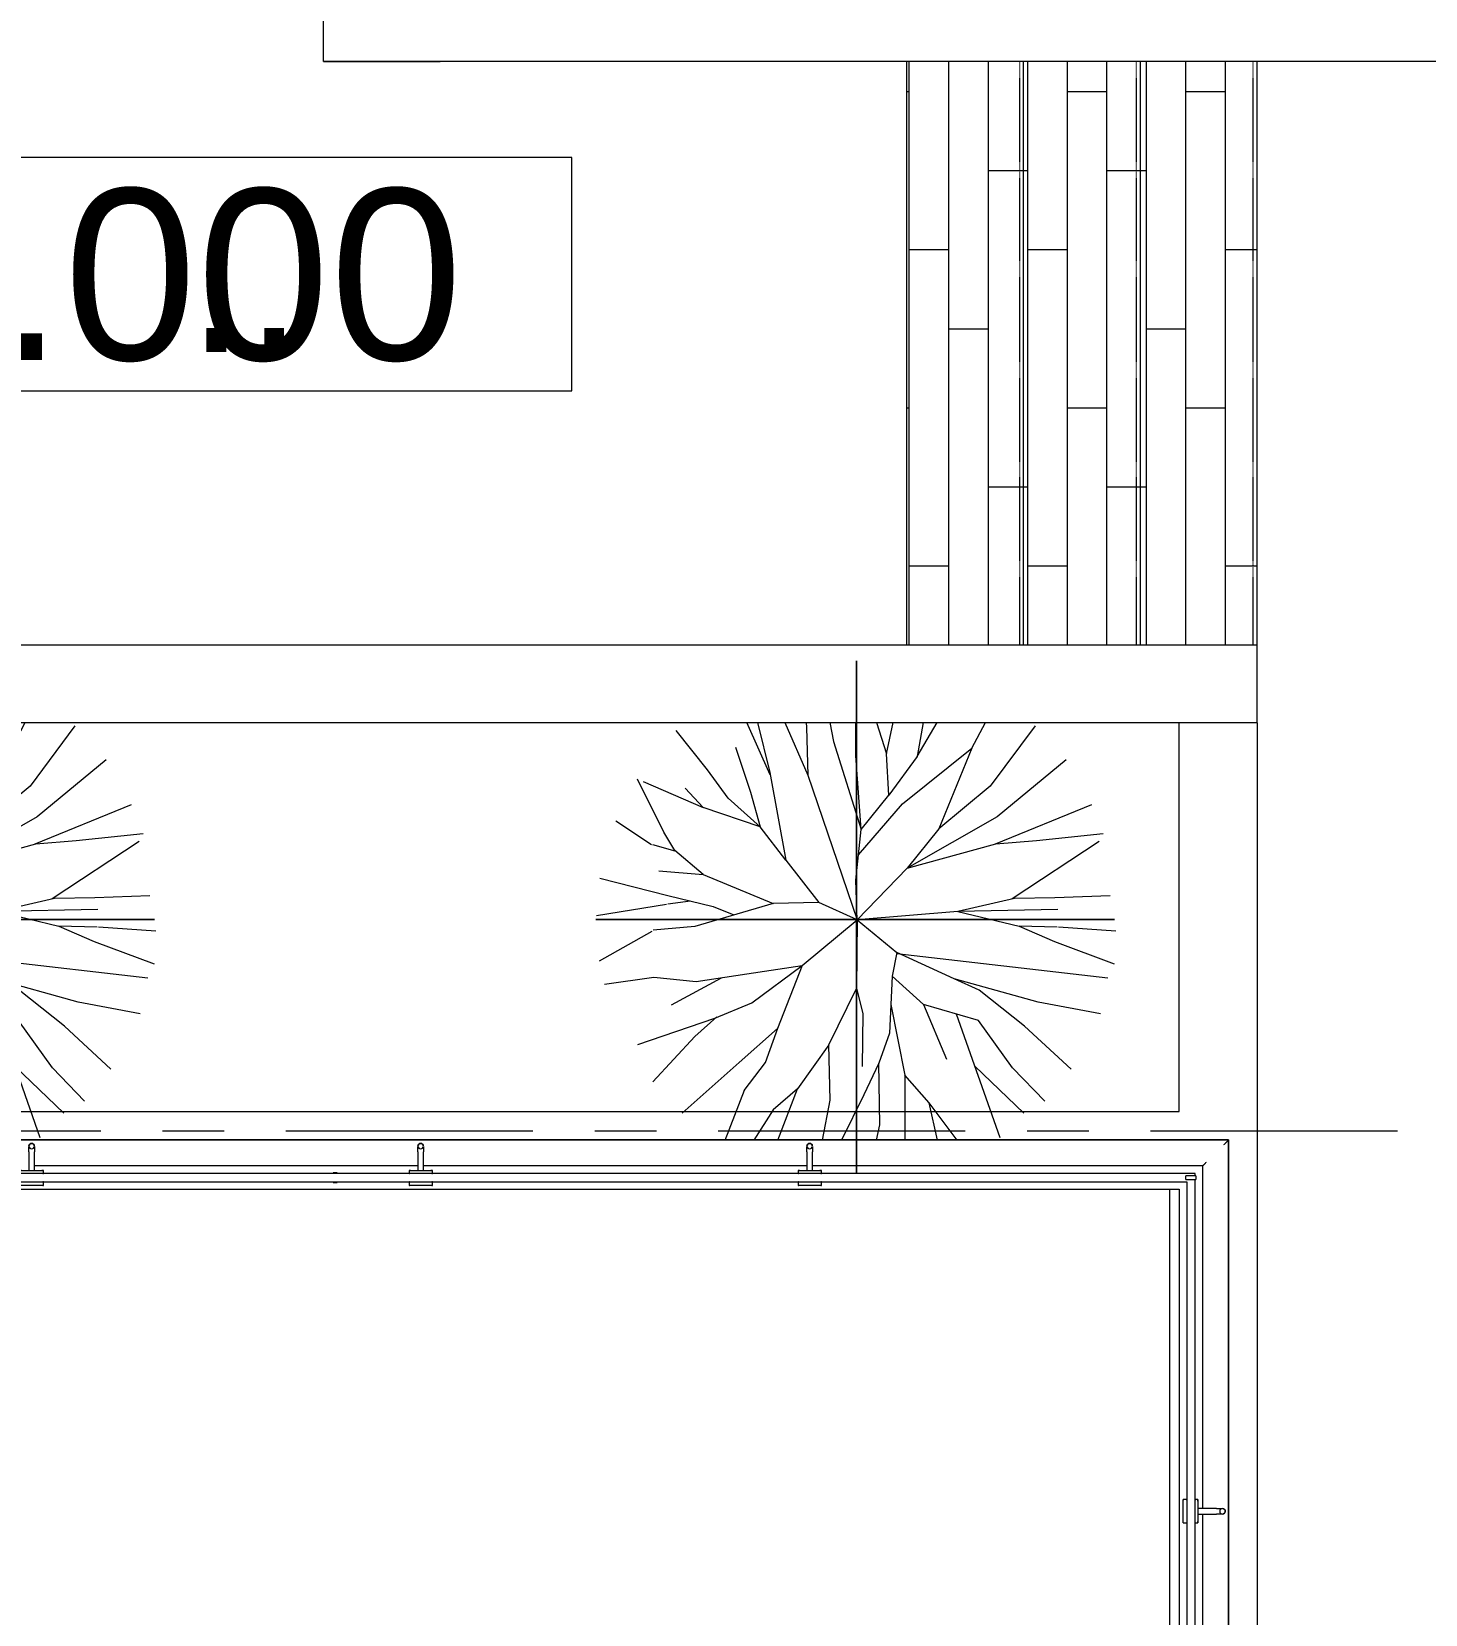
# Model space of a CAD drawing. Header units: millimetres. Extents: x -20144 to 117583, y -11426 to 48263.
# Drawn here: x -4849 to -1267, y 31707 to 35777 of the extents above; entities that cross this region are included whole.
import ezdxf
from ezdxf.enums import TextEntityAlignment as Align

# ---------------------------------------------------------------- set-up
doc = ezdxf.new("R2010")
doc.units = ezdxf.units.MM
doc.linetypes.add('Grid Line', pattern=[22.225, 12.7, -3.175, 3.175, -3.175])
doc.linetypes.add('Overhead 1_16_', pattern=[2.579687, 1.5875, -0.992188])
for name, color, linetype, lineweight in [('KI-HIEU-1', 151, 'Continuous', 9), ('L-SITE', 91, 'Continuous', 5), ('NET THAY 1', 41, 'Continuous', 5), ('NET THAY 2', 55, 'Continuous', 5), ('NET-THAY', 2, 'Continuous', 15), ('S-STRS', 31, 'Continuous', 5), ('TRUC', 225, 'Continuous', 5)]:
    doc.layers.add(name, color=color, linetype=linetype, lineweight=lineweight)
doc.styles.add('Arial', font='arial.ttf', dxfattribs={"height": 360})
pattern_1 = [(270, (-1679.16, 34199.94), (101.6, 6e-15), []), (0, (-1679.16, 34199.94), (203.2, 203.2), [101.6, -711.2]), (0, (-1577.56, 33793.54), (203.2, 203.2), [101.6, -711.2])]

# ---------------------------------------------------------------- blocks, each defined once
blk = doc.blocks.new('*U249')
at = {"color": 7, "ltscale": 30, "true_color": 0xffffff, "insert": (520, 350), "char_height": 200, "attachment_point": 5, "bg_fill": 3, "box_fill_scale": 1.25, "bg_fill_color": 256, "bg_fill_true_color": 13158600, "bg_fill_transparency": 0}
blk.add_mtext('\\A1;.      ..', dxfattribs=at)
blk.add_lwpolyline([(-200, 200), (1200, 200), (1200, 500), (-200, 500)], close=True)
at = {"color": 7, "style": 'Arial'}
blk.add_attdef('±0.000', text='', height=220, dxfattribs=at).set_placement((500, 350), align=Align.MIDDLE)
blk = doc.blocks.new('Railing - NBS_RailInfillPnl_Post-720245-MẶT BẰNG TẦNG 24')
at = {"layer": 'NET THAY 2'}
for p, q in [((-13, -5), (-13, 5)), ((13, 5), (-13, 5)), ((13, 5), (13, -5)), ((-13, -5), (13, -5))]:
    blk.add_line(p, q, dxfattribs=at)
blk = doc.blocks.new('Railing - NBS_RailInfillPnl_Post-721024-MẶT BẰNG TẦNG 24')
at = {"layer": 'NET THAY 2'}
for p, q in [((-13, -5), (-13, 5)), ((13, 5), (13, -5))]:
    blk.add_line(p, q, dxfattribs=at)
blk = doc.blocks.new('Railing - Railing-542844-MẶT BẰNG TẦNG 24')
at = {"layer": 'NET THAY 1'}
for p, q in [((-1772.5, 32927.1), (-6149.5, 32927.1)), ((-6149.5, 32927.1), (-1772.5, 32927.1)), ((-1772.5, 31126.9), (-1772.5, 32927.1)), ((-1772.5, 32927.1), (-1772.5, 31126.9)), ((-3856.1, 32860.1), (-4842.8, 32860.1)), ((-2856.1, 32860.1), (-3842.8, 32860.1)), ((-1839.5, 32860.1), (-2842.8, 32860.1)), ((-1839.5, 32860.1), (-1839.5, 31979.1)), ((-6149.5, 32800.1), (-1899.5, 32800.1)), ((-1899.5, 32800.1), (-1899.5, 30999.9)), ((-1839.5, 31965.7), (-1839.5, 31059.9))]:
    blk.add_line(p, q, dxfattribs=at)
for points, knots in [([(-1784.5, 32915.1), (-1783.4, 32916.1), (-1781.9, 32917.7), (-1779.9, 32919.7), (-1778.7, 32920.8), (-1777.8, 32921.7), (-1777, 32922.6), (-1776.2, 32923.4), (-1775.4, 32924.1), (-1774.8, 32924.7), (-1774.1, 32925.5), (-1773.4, 32926.2), (-1772.7, 32926.8), (-1772.5, 32927), (-1772.5, 32927.1)], [-1, -1, -1, -1, -0.833333, -0.75, -0.666667, -0.625, -0.583333, -0.5, -0.458333, -0.416667, -0.333333, -0.25, -0.166667, 0, 0, 0, 0]), ([(-1839.5, 32860.1), (-1839.5, 32860.1), (-1839.3, 32860.2), (-1838.7, 32860.8), (-1838.2, 32861.4), (-1837.6, 32862), (-1837, 32862.5), (-1836.4, 32863.1), (-1835.7, 32863.8), (-1835, 32864.5), (-1834.3, 32865.2), (-1833.3, 32866.2), (-1831.7, 32867.9), (-1830.3, 32869.2), (-1829.5, 32870.1)], [-1, -1, -1, -1, -0.833333, -0.75, -0.666667, -0.583333, -0.541667, -0.5, -0.416667, -0.375, -0.333333, -0.25, -0.166667, 0, 0, 0, 0])]:
    blk.add_open_spline(points, degree=3, knots=knots, dxfattribs=at)
for name, p, rotation in [('Railing - NBS_RailInfillPnl_Post-721024-MẶT BẰNG TẦNG 24', (-4069.5, 32830.1), 270), ('Railing - NBS_RailInfillPnl_Post-720245-MẶT BẰNG TẦNG 24', (-1869.5, 32830.1), 180)]:
    blk.add_blockref(name, p, dxfattribs=dict(rotation=rotation))
blk = doc.blocks.new('Top Rail Type - Top Rail_Internal_-542854-MẶT BẰNG TẦNG 24')
at = {"layer": 'NET THAY 1'}
for p, q in [((-3875.3, 32840.8), (-4823.4, 32840.8)), ((-2875.3, 32840.8), (-3823.4, 32840.8)), ((-1858.7, 32840.8), (-2823.4, 32840.8)), ((-1858.7, 32835.1), (-1858.7, 32840.8)), ((-4820.4, 32819.3), (-3878.3, 32819.3)), ((-3820.4, 32819.3), (-2878.3, 32819.3)), ((-2820.4, 32819.3), (-1880.2, 32819.3)), ((-1880.2, 32819.3), (-1880.2, 32001.3)), ((-1858.7, 31998.3), (-1858.7, 32825.1)), ((-1858.7, 31040.7), (-1858.7, 31946.4)), ((-1880.2, 31943.4), (-1880.2, 31019.2))]:
    blk.add_line(p, q, dxfattribs=at)
blk = doc.blocks.new('ALB-RAILING 32 - ALB-BALUSTER-V12-MẶT BẰNG TẦNG 24')
at = {"layer": 'NET THAY 1'}
for p, q in [((-30, 101.1), (-30, 91.9)), ((-30, 101.1), (30, 101.1)), ((-29, 101.1), (-30, 101.1)), ((-30, 91.9), (-29, 91.9)), ((30, 91.9), (-30, 91.9)), ((30, 101.1), (29, 101.1)), ((29, 91.9), (30, 91.9)), ((30, 91.9), (30, 101.1)), ((-30, 70.4), (-30, 63.2)), ((-30, 70.4), (30, 70.4)), ((-29, 70.4), (-30, 70.4)), ((-30, 63.2), (-26, 63.2)), ((30, 63.2), (-30, 63.2)), ((-7, 63.2), (-7, 15)), ((7, 15), (7, 63.2)), ((26, 63.2), (30, 63.2)), ((30, 70.4), (29, 70.4)), ((30, 63.2), (30, 70.4))]:
    blk.add_line(p, q, dxfattribs=at)
at = {"layer": 'NET THAY 1', "flags": 128}
for points in [[(-7, 1.4), (-7, 1.7), (-7, 2), (-7, 2.3), (-7, 2.6), (-7, 3), (-7, 3.3), (-7, 3.7), (-7, 4.1), (-7, 4.5), (-7, 5), (-7, 5.4), (-7, 5.9), (-7, 6.4), (-7, 6.9), (-7, 7.4), (-7, 7.9), (-7, 8.5), (-7, 9), (-7, 9.6), (-7, 10.1), (-7, 10.7), (-7, 11.3), (-7, 11.9), (-7, 12.5), (-7, 13), (-7, 13.6), (-7, 14.2), (-7, 14.8), (-7, 15)], [(7, 15), (7, 14.4), (7, 13.8), (7, 13.2), (7, 12.6), (7, 12), (7, 11.4), (7, 10.9), (7, 10.3), (7, 9.7), (7, 9.2), (7, 8.6), (7, 8.1), (7, 7.5), (7, 7), (7, 6.5), (7, 6), (7, 5.6), (7, 5.1), (7, 4.7), (7, 4.2), (7, 3.8), (7, 3.4), (7, 3.1), (7, 2.7)], [(-3, -6.3), (-3.2, -6.2), (-3.5, -6.1), (-3.7, -5.9), (-4, -5.8), (-4.2, -5.6), (-4.4, -5.4), (-4.6, -5.3), (-4.8, -5.1), (-5, -4.9), (-5.2, -4.7), (-5.4, -4.5), (-5.6, -4.2), (-5.7, -4), (-5.9, -3.8), (-6, -3.5), (-6.2, -3.3), (-6.3, -3), (-6.4, -2.8), (-6.5, -2.5), (-6.6, -2.3), (-6.7, -2), (-6.8, -1.7), (-6.8, -1.5), (-6.9, -1.2)], [(0, -7), (-0.3, -7), (-0.6, -7), (-0.8, -6.9), (-1.1, -6.9), (-1.4, -6.9), (-1.7, -6.8)], [(6.6, -2.5), (6.4, -2.7), (6.3, -3), (6.2, -3.2), (6.1, -3.5), (5.9, -3.7), (5.8, -4), (5.6, -4.2), (5.4, -4.4), (5.3, -4.6), (5.1, -4.8), (4.9, -5), (4.7, -5.2), (4.5, -5.4), (4.2, -5.6), (4, -5.7), (3.8, -5.9), (3.5, -6), (3.3, -6.2), (3, -6.3), (2.8, -6.4), (2.5, -6.5), (2.3, -6.6), (2, -6.7), (1.7, -6.8), (1.5, -6.8), (1.2, -6.9), (0.9, -6.9), (0.6, -7), (0.4, -7), (0.1, -7), (0, -7)], [(7, 0), (7, -0.3), (7, -0.6), (6.9, -0.8), (6.9, -1.1), (6.9, -1.4), (6.8, -1.7)]]:
    blk.add_lwpolyline(points, dxfattribs=at)
at = {"layer": 'NET THAY 1'}
for start, end in [(90, 270), (270, 90)]:
    blk.add_arc((0, 0), 7, start, end, dxfattribs=at)
blk = doc.blocks.new('CAY XANH 1 - new block_dwg_110_植栽_中_高木 - 落葉1_φ4000_H5500-1445069-IDEA-4th Storey - Detail-714095-MẶT BẰNG TẦNG 24')
at = {"layer": 'L-SITE'}
for p, q in [((-667, 1111), (-847, 1512)), ((879, 1317), (625, 696)), ((1796, 880), (1057, 580)), ((-1850, 759), (-1578, 578)), ((-1570, 578), (-1398, 529)), ((1855, 599), (1188, 159)), ((-1453, 121), (-1278, 144)), ((-2000, 33), (-1462, 119)), ((-1975, -315), (-1571, -88)), ((1984, -88), (1545, -58)), ((1923, -449), (303, -262)), ((-1423, -653), (-1041, -445)), ((1097, -1672), (762, -724)), ((1278, -1483), (902, -1122)), ((-1013, -1690), (-864, -1308)), ((766, -1690), (552, -1405))]:
    blk.add_line(p, q, dxfattribs=at)
at = {"layer": 'L-SITE', "flags": 128}
for points in [[(-765, 1512), (-670, 1129), (-546, 458), (-743, 713), (-989, 932), (-1147, 1149), (-1389, 1451)], [(-556, 1512), (-379, 1110), (0, 0), (-295, 133)], [(-392, 1512), (-389, 1474), (-379, 1110)], [(-210, 1512), (-181, 1368), (30, 691), (242, 956)], [(1939, 182), (1516, 167), (1206, 162), (773, 64), (0, 0), (-10, 303), (30, 691), (-10, 1257), (-10, 1512)], [(1364, 1487), (1021, 1024), (625, 696), (384, 396), (0, 0), (305, -251), (268, -432)], [(10, 497), (348, 890), (879, 1317), (983, 1512)], [(149, 1512), (224, 1272), (276, 1512)], [(505, 1512), (459, 1252), (614, 1512)], [(-934, 1324), (-819, 978), (-743, 713), (-1182, 862)], [(459, 1252), (242, 956), (224, 1272)], [(1602, 1227), (1074, 790), (384, 396), (1064, 582), (1374, 607), (1887, 662)], [(-1522, 376), (-1182, 348), (-1399, 530), (-1482, 672), (-1685, 1077)], [(-1640, 1059), (-1182, 862), (-1319, 1008)], [(-546, 458), (-295, 133), (-645, 125)], [(-1974, 319), (-1451, 187), (-1104, 101), (-945, 37)], [(-1182, 348), (-645, 125), (-1245, -52), (-1564, -80)], [(-1683, -957), (-1092, -755), (-807, -637), (-423, -352), (0, 0), (-5, -527)], [(1538, 78), (773, 64), (1241, -50)], [(1534, -57), (1241, -50), (1512, -168), (1971, -338)], [(-1938, -494), (-1560, -440), (-1235, -475), (-846, -416), (-423, -352), (-610, -834), (-905, -1095), (-1342, -1483)], [(1865, -721), (1389, -632), (743, -453), (305, -251)], [(508, -651), (268, -432), (248, -870), (165, -1101)], [(1640, -1145), (1284, -817), (935, -541), (743, -453)], [(-217, -960), (-5, -527), (44, -720), (39, -1126)], [(258, -651), (365, -1191), (365, -1690)], [(1438, -1391), (1191, -1135), (931, -773), (508, -651), (685, -1070)], [(-1567, -1243), (-1244, -895), (-1077, -745)], [(-867, -1310), (-703, -1095), (-608, -832)], [(-266, -1690), (-207, -1385), (-217, -960), (-458, -1297)], [(148, -1690), (175, -1573), (165, -1101), (52, -1342), (-119, -1690)], [(615, -1690), (552, -1405), (365, -1191)], [(-609, -1690), (-458, -1297), (-645, -1459), (-793, -1690)]]:
    blk.add_lwpolyline(points, dxfattribs=at)
blk = doc.blocks.new('CAY XANH 1 - new block_dwg-714094-MẶT BẰNG TẦNG 24')
at = {"xscale": 0.5, "yscale": 0.5, "zscale": 0.5}
blk.add_blockref('CAY XANH 1 - new block_dwg_110_植栽_中_高木 - 落葉1_φ4000_H5500-1445069-IDEA-4th Storey - Detail-714095-MẶT BẰNG TẦNG 24', (-494873.7, 495980.5), dxfattribs=at)
blk = doc.blocks.new('CAY XANH 1 - CAY XANH_dwg-714093-MẶT BẰNG TẦNG 24')
at = {"layer": 'L-SITE'}
for p, q in [((28746.5, 0), (28733, 0)), ((28788.3, 0), (28770.7, 0)), ((28931.4, 0), (28921.9, 0)), ((29155.3, 0), (29164.1, 0))]:
    blk.add_line(p, q, dxfattribs=at)
at = {"layer": 'L-SITE', "flags": 128}
for points in [[(28694.1, 0), (28684.6, 0), (28661.3, 0), (28659.4, 0), (28644, 0), (28634.5, 0), (28611.2, 0), (28603.7, 0), (28594.2, 0), (28603.7, 0), (28609.6, 0), (28592.2, 0), (28570.9, 0), (28578.4, 0), (28603.7, 0), (28662, 0), (28642.6, 0), (28600.1, 0), (28579.1, 0), (28609.9, 0), (28604, 0), (28575.2, 0), (28563.7, 0), (28584.7, 0), (28609.9, 0), (28613.8, 0), (28600.1, 0), (28611.8, 0), (28638.7, 0), (28677.6, 0), (28708.4, 0), (28713.9, 0), (28725.7, 0), (28715.9, 0), (28712.3, 0), (28702.5, 0), (28691, 0), (28706.4, 0), (28731.3, 0), (28735.2, 0), (28750.6, 0), (28756.5, 0), (28781.4, 0), (28806.3, 0), (28821.7, 0), (28833.5, 0), (28837.1, 0), (28862.3, 0), (28883.3, 0), (28898.7, 0), (28916, 0), (28931.4, 0)], [(28647.5, 0), (28660.7, 0), (28678.3, 0), (28673.9, 0), (28669.5, 0), (28647.5, 0)], [(29039.2, 0), (29014.3, 0), (28989.4, 0), (28974, 0), (28975.7, 0), (28958.6, 0), (28943.2, 0), (28925.9, 0), (28918, 0), (28931.4, 0), (28920, 0), (28895.1, 0), (28877.7, 0), (28821.5, 0), (28814, 0), (28794.6, 0), (28769.7, 0), (28707.5, 0), (28715.4, 0), (28722.9, 0), (28717.3, 0), (28707.5, 0), (28702, 0), (28694.1, 0)], [(28752.4, 0), (28737, 0), (28715.7, 0)], [(28715.7, 0), (28725.2, 0), (28721.6, 0), (28735, 0), (28740.6, 0), (28746.5, 0), (28765.8, 0), (28752.4, 0)], [(28733, 0), (28738.9, 0), (28756, 0), (28765.8, 0), (28771.4, 0), (28775.3, 0), (28781.2, 0), (28788.7, 0), (28792.7, 0), (28732.7, 0)], [(28732.7, 0), (28740.3, 0), (28815.9, 0), (28825.4, 0), (28881.6, 0), (28895.1, 0), (28898.7, 0), (28889.2, 0), (28895.1, 0), (28904.6, 0), (28921.9, 0), (28927.8, 0)], [(28763.8, 0), (28748.4, 0), (28746.5, 0)], [(28785.1, 0), (28788.7, 0), (28790.7, 0), (28785.1, 0), (28763.8, 0)], [(28770.7, 0), (28768.5, 0), (28779.5, 0), (28788.3, 0)], [(28817.6, 0), (28796.6, 0), (28785.1, 0)], [(28921.9, 0), (28908.5, 0), (28910.5, 0), (28893.1, 0), (28898.7, 0), (28893.1, 0), (28867.9, 0), (28812, 0)], [(28812, 0), (28823.5, 0), (28817.6, 0)], [(28927.8, 0), (28939.3, 0), (28941.3, 0), (28946.8, 0), (28956.7, 0), (28933.4, 0), (28921.9, 0), (28931.4, 0), (28946.8, 0), (28962.2, 0), (28970.1, 0), (28981.6, 0), (28995, 0)], [(29091.3, 0), (29110.6, 0), (29116.2, 0), (29106.7, 0), (29089.3, 0), (29081.8, 0), (29072, 0), (29058.5, 0), (29037.2, 0), (29033.6, 0), (29018.2, 0), (29008.4, 0), (29002.8, 0), (28997, 0), (28983.5, 0), (28966.2, 0), (28958.6, 0), (28956.7, 0), (28939.3, 0), (28921.9, 0)], [(28921.9, 0), (28931.4, 0), (28933.4, 0), (28943.2, 0), (28956.7, 0), (28954.7, 0), (28958.6, 0), (28975.7, 0), (28981.6, 0), (28987.5, 0), (29004.8, 0), (29037.2, 0), (29047.1, 0), (29053, 0), (29041.2, 0), (29043.1, 0), (29051, 0), (29068.4, 0)], [(28995, 0), (29010.4, 0), (29025.8, 0), (29020.2, 0), (29006.5, 0)], [(29006.5, 0), (29025.8, 0), (29029.7, 0), (29018.2, 0), (29025.8, 0), (29045.1, 0), (29053, 0), (29062.5, 0), (29070, 0), (29083.8, 0), (29108.7, 0), (29114.5, 0)], [(29312.7, 0), (29293.4, 0), (29302.9, 0), (29316.3, 0), (29320.3, 0), (29302.9, 0), (29285.5, 0), (29262.6, 0), (29270.1, 0), (29304.9, 0), (29312.7, 0), (29304.9, 0), (29297.3, 0), (29281.9, 0), (29327.3, 0), (29348.6, 0), (29330.1, 0), (29343.5, 0), (29390.9, 0), (29381.4, 0), (29362, 0), (29366, 0), (29373.5, 0), (29352.5, 0), (29344.7, 0), (29331.2, 0), (29311.9, 0), (29298.5, 0), (29229.9, 0), (29212.5, 0), (29205, 0), (29176.1, 0), (29168.3, 0), (29150.9, 0), (29145.3, 0), (29160.7, 0), (29174.2, 0), (29170.2, 0), (29152.9, 0), (29145.3, 0), (29102.8, 0), (29106.7, 0), (29070, 0), (29043.1, 0), (29037.2, 0)], [(29037.2, 0), (29058.5, 0), (29072, 0), (29087.4, 0), (29099.2, 0), (29089.3, 0), (29075.9, 0), (29068.4, 0), (29104.7, 0), (29116.2, 0)], [(29116.2, 0), (29091.3, 0), (29083.8, 0), (29070, 0), (29049, 0), (29039.2, 0)], [(29068.4, 0), (29056.6, 0), (29060.5, 0), (29112.3, 0), (29147, 0), (29158.4, 0), (29135.5, 0), (29131.6, 0), (29147, 0), (29162.4, 0), (29169.9, 0), (29187.3, 0), (29195.1, 0), (29222, 0), (29233.5, 0), (29256.7, 0), (29210.9, 0), (29220.4, 0), (29208.6, 0), (29224, 0), (29237.7, 0), (29247.2, 0), (29260.6, 0), (29268.5, 0), (29283.9, 0), (29299.3, 0), (29312.7, 0)], [(29114.5, 0), (29100.8, 0), (29091.3, 0)], [(29160.7, 0), (29147, 0), (29133.5, 0), (29139.4, 0), (29162.4, 0), (29170.2, 0), (29154.8, 0)], [(29164.1, 0), (29172.9, 0), (29179.5, 0), (29192.7, 0), (29186.1, 0), (29150.9, 0), (29144.3, 0), (29137.8, 0), (29144.3, 0), (29155.3, 0)], [(29154.8, 0), (29162.4, 0), (29181.7, 0), (29191.5, 0), (29185.6, 0), (29212.5, 0), (29224, 0), (29205, 0), (29199.1, 0), (29177.8, 0), (29179.7, 0)], [(29179.7, 0), (29174.2, 0), (29160.7, 0)], [(29221.3, 0), (29199.3, 0), (29186.1, 0), (29199.3, 0)], [(29199.3, 0), (29210.3, 0), (29230.1, 0), (29241.1, 0), (29283.4, 0), (29301, 0), (29296.6, 0), (29238.9, 0), (29241.1, 0), (29225.7, 0), (29221.3, 0)]]:
    blk.add_lwpolyline(points, dxfattribs=at)
for points in [[(28645.7, 0), (28641.3, 0), (28706.9, 0), (28676.5, 0), (28672.1, 0), (28685.3, 0), (28676.5, 0)], [(28690.8, 0), (28669.5, 0), (28662, 0), (28675.4, 0), (28681, 0), (28698.3, 0), (28700.3, 0)], [(28737.7, 0), (28750.9, 0), (28759.7, 0), (28755.3, 0), (28737.7, 0), (28711.3, 0), (28700.3, 0), (28698.1, 0), (28715.7, 0), (28717.9, 0), (28722.3, 0), (28739.9, 0)], [(28785.9, 0), (28783.7, 0), (28768.3, 0), (28757.3, 0), (28752.9, 0), (28748.5, 0), (28768.3, 0), (28777.1, 0)], [(28904.6, 0), (28915.6, 0), (28871.6, 0), (28805.9, 0), (28810.3, 0), (28803.7, 0), (28873.8, 0), (28882.6, 0)], [(28871.6, 0), (28858.4, 0), (28851.8, 0), (28862.8, 0)], [(28898, 0), (28909, 0), (28928.8, 0), (28931, 0), (28935.4, 0), (28942, 0), (28931, 0), (28909, 0), (28880.4, 0)], [(28926.6, 0), (28942, 0), (28957.4, 0), (28950.8, 0), (28975, 0), (28957.4, 0), (28948.6, 0), (28915.6, 0)], [(28970.6, 0), (28975, 0), (28957.4, 0), (28942, 0), (28955.2, 0), (28950.8, 0)], [(29036.6, 0), (29043.2, 0), (29045.4, 0), (29025.6, 0), (29023.4, 0)], [(29118, 0), (29115.8, 0), (29135.6, 0), (29140, 0), (29129, 0)], [(29157.5, 0), (29161.9, 0), (29190.5, 0), (29194.9, 0), (29192.7, 0), (29205.9, 0), (29225.7, 0), (29219.1, 0), (29205.9, 0), (29203.7, 0), (29192.7, 0), (29164.1, 0)], [(29287, 0), (29239.4, 0), (29231.8, 0), (29294.6, 0), (29300.5, 0), (29319.8, 0), (29304.4, 0)]]:
    blk.add_lwpolyline(points, close=True, dxfattribs=at)
blk = doc.blocks.new('CAY XANH 1 - CAY XANH_dwg-714092-MẶT BẰNG TẦNG 24')
at = {"layer": 'L-SITE'}
for p, q in [((0, -28746.5), (0, -28733)), ((0, -28788.3), (0, -28770.7)), ((0, -28931.4), (0, -28921.9)), ((0, -29155.3), (0, -29164.1))]:
    blk.add_line(p, q, dxfattribs=at)
at = {"layer": 'L-SITE', "flags": 128}
for points in [[(0, -28609.6), (0, -28592.2), (0, -28570.9), (0, -28578.4), (0, -28603.7), (0, -28662), (0, -28642.6), (0, -28600.1), (0, -28579.1), (0, -28609.9), (0, -28604), (0, -28575.2), (0, -28563.7), (0, -28584.7), (0, -28609.9), (0, -28613.8), (0, -28600.1), (0, -28611.8), (0, -28638.7), (0, -28677.6), (0, -28708.4), (0, -28713.9), (0, -28725.7), (0, -28715.9), (0, -28712.3), (0, -28702.5), (0, -28691), (0, -28706.4), (0, -28731.3), (0, -28735.2), (0, -28750.6), (0, -28756.5), (0, -28781.4), (0, -28806.3), (0, -28821.7), (0, -28833.5), (0, -28837.1), (0, -28862.3), (0, -28883.3), (0, -28898.7), (0, -28916), (0, -28931.4)], [(0, -28647.5), (0, -28660.7), (0, -28678.3), (0, -28673.9), (0, -28669.5), (0, -28647.5)], [(0, -28694.1), (0, -28684.6), (0, -28662.5)], [(0, -28690.8), (0, -28669.5), (0, -28662.5)], [(0, -28662.5), (0, -28675.4), (0, -28681), (0, -28698.3), (0, -28700.3), (0, -28690.8)], [(0, -29039.2), (0, -29014.3), (0, -28989.4), (0, -28974), (0, -28975.7), (0, -28958.6), (0, -28943.2), (0, -28925.9), (0, -28918), (0, -28931.4), (0, -28920), (0, -28895.1), (0, -28877.7), (0, -28821.5), (0, -28814), (0, -28794.6), (0, -28769.7), (0, -28707.5), (0, -28715.4), (0, -28722.9), (0, -28717.3), (0, -28707.5), (0, -28702), (0, -28694.1)], [(0, -28752.4), (0, -28737), (0, -28715.7)], [(0, -28715.7), (0, -28725.2), (0, -28721.6), (0, -28735), (0, -28740.6), (0, -28746.5), (0, -28765.8), (0, -28752.4)], [(0, -28733), (0, -28738.9), (0, -28756), (0, -28765.8), (0, -28771.4), (0, -28775.3), (0, -28781.2), (0, -28788.7), (0, -28792.7), (0, -28732.7)], [(0, -28732.7), (0, -28740.3), (0, -28815.9), (0, -28825.4), (0, -28881.6), (0, -28895.1), (0, -28898.7), (0, -28889.2), (0, -28895.1), (0, -28904.6), (0, -28921.9), (0, -28927.8)], [(0, -28763.8), (0, -28748.4), (0, -28746.5)], [(0, -28785.1), (0, -28788.7), (0, -28790.7), (0, -28785.1), (0, -28763.8)], [(0, -28770.7), (0, -28768.5), (0, -28779.5), (0, -28788.3)], [(0, -28817.6), (0, -28796.6), (0, -28785.1)], [(0, -28921.9), (0, -28908.5), (0, -28910.5), (0, -28893.1), (0, -28898.7), (0, -28893.1), (0, -28867.9), (0, -28812)], [(0, -28812), (0, -28823.5), (0, -28817.6)], [(0, -28927.8), (0, -28939.3), (0, -28941.3), (0, -28946.8), (0, -28956.7), (0, -28933.4), (0, -28921.9), (0, -28931.4), (0, -28946.8), (0, -28962.2), (0, -28970.1), (0, -28981.6), (0, -28995)], [(0, -29091.3), (0, -29110.6), (0, -29116.2), (0, -29106.7), (0, -29089.3), (0, -29081.8), (0, -29072), (0, -29058.5), (0, -29037.2), (0, -29033.6), (0, -29018.2), (0, -29008.4), (0, -29002.8), (0, -28997), (0, -28983.5), (0, -28966.2), (0, -28958.6), (0, -28956.7), (0, -28939.3), (0, -28921.9)], [(0, -28921.9), (0, -28931.4), (0, -28933.4), (0, -28943.2), (0, -28956.7), (0, -28954.7), (0, -28958.6), (0, -28975.7), (0, -28981.6), (0, -28987.5), (0, -29004.8), (0, -29037.2), (0, -29047.1), (0, -29053), (0, -29041.2), (0, -29043.1), (0, -29051), (0, -29068.4)], [(0, -28995), (0, -29010.4), (0, -29025.8), (0, -29020.2), (0, -29006.5)], [(0, -29006.5), (0, -29025.8), (0, -29029.7), (0, -29018.2), (0, -29025.8), (0, -29045.1), (0, -29053), (0, -29062.5), (0, -29070), (0, -29083.8), (0, -29108.7), (0, -29114.5)], [(0, -29383.1), (0, -29381.4), (0, -29362), (0, -29366), (0, -29373.5), (0, -29352.5), (0, -29344.7), (0, -29331.2), (0, -29311.9), (0, -29298.5), (0, -29229.9), (0, -29212.5), (0, -29205), (0, -29176.1), (0, -29168.3), (0, -29150.9), (0, -29145.3), (0, -29160.7), (0, -29174.2), (0, -29170.2), (0, -29152.9), (0, -29145.3), (0, -29102.8), (0, -29106.7), (0, -29070), (0, -29043.1), (0, -29037.2)], [(0, -29037.2), (0, -29058.5), (0, -29072), (0, -29087.4), (0, -29099.2), (0, -29089.3), (0, -29075.9), (0, -29068.4), (0, -29104.7), (0, -29116.2)], [(0, -29116.2), (0, -29091.3), (0, -29083.8), (0, -29070), (0, -29049), (0, -29039.2)], [(0, -29068.4), (0, -29056.6), (0, -29060.5), (0, -29112.3), (0, -29147), (0, -29158.4), (0, -29135.5), (0, -29131.6), (0, -29147), (0, -29162.4), (0, -29169.9), (0, -29187.3), (0, -29195.1), (0, -29222), (0, -29233.5), (0, -29256.7), (0, -29210.9), (0, -29220.4), (0, -29208.6), (0, -29224), (0, -29237.7), (0, -29247.2), (0, -29260.6), (0, -29268.5), (0, -29283.9), (0, -29299.3), (0, -29312.7)], [(0, -29114.5), (0, -29100.8), (0, -29091.3)], [(0, -29160.7), (0, -29147), (0, -29133.5), (0, -29139.4), (0, -29162.4), (0, -29170.2), (0, -29154.8)], [(0, -29164.1), (0, -29172.9), (0, -29179.5), (0, -29192.7), (0, -29186.1), (0, -29150.9), (0, -29144.3), (0, -29137.8), (0, -29144.3), (0, -29155.3)], [(0, -29154.8), (0, -29162.4), (0, -29181.7), (0, -29191.5), (0, -29185.6), (0, -29212.5), (0, -29224), (0, -29205), (0, -29199.1), (0, -29177.8), (0, -29179.7)], [(0, -29179.7), (0, -29174.2), (0, -29160.7)], [(0, -29221.3), (0, -29199.3), (0, -29186.1), (0, -29199.3)], [(0, -29199.3), (0, -29210.3), (0, -29230.1), (0, -29241.1), (0, -29283.4), (0, -29301), (0, -29296.6), (0, -29238.9), (0, -29241.1), (0, -29225.7), (0, -29221.3)], [(0, -29312.7), (0, -29293.4), (0, -29302.9), (0, -29316.3), (0, -29320.3), (0, -29302.9), (0, -29285.5), (0, -29262.6), (0, -29270.1), (0, -29304.9), (0, -29312.7), (0, -29304.9), (0, -29297.3), (0, -29281.9), (0, -29327.3), (0, -29348.6), (0, -29330.1), (0, -29343.5), (0, -29383.1)]]:
    blk.add_lwpolyline(points, dxfattribs=at)
for points in [[(0, -28645.7), (0, -28641.3), (0, -28706.9), (0, -28676.5), (0, -28672.1), (0, -28685.3), (0, -28676.5)], [(0, -28737.7), (0, -28750.9), (0, -28759.7), (0, -28755.3), (0, -28737.7), (0, -28711.3), (0, -28700.3), (0, -28698.1), (0, -28715.7), (0, -28717.9), (0, -28722.3), (0, -28739.9)], [(0, -28785.9), (0, -28783.7), (0, -28768.3), (0, -28757.3), (0, -28752.9), (0, -28748.5), (0, -28768.3), (0, -28777.1)], [(0, -28904.6), (0, -28915.6), (0, -28871.6), (0, -28805.9), (0, -28810.3), (0, -28803.7), (0, -28873.8), (0, -28882.6)], [(0, -28871.6), (0, -28858.4), (0, -28851.8), (0, -28862.8)], [(0, -28898), (0, -28909), (0, -28928.8), (0, -28931), (0, -28935.4), (0, -28942), (0, -28931), (0, -28909), (0, -28880.4)], [(0, -28926.6), (0, -28942), (0, -28957.4), (0, -28950.8), (0, -28975), (0, -28957.4), (0, -28948.6), (0, -28915.6)], [(0, -28970.6), (0, -28975), (0, -28957.4), (0, -28942), (0, -28955.2), (0, -28950.8)], [(0, -29036.6), (0, -29043.2), (0, -29045.4), (0, -29025.6), (0, -29023.4)], [(0, -29118), (0, -29115.8), (0, -29135.6), (0, -29140), (0, -29129)], [(0, -29157.5), (0, -29161.9), (0, -29190.5), (0, -29194.9), (0, -29192.7), (0, -29205.9), (0, -29225.7), (0, -29219.1), (0, -29205.9), (0, -29203.7), (0, -29192.7), (0, -29164.1)], [(0, -29287), (0, -29239.4), (0, -29231.8), (0, -29294.6), (0, -29300.5), (0, -29319.8), (0, -29304.4)]]:
    blk.add_lwpolyline(points, close=True, dxfattribs=at)
blk = doc.blocks.new('CAY XANH 1 - CAY XANH 1-678680-MẶT BẰNG TẦNG 24')
for name, p, xscale, yscale, zscale in [('CAY XANH 1 - CAY XANH_dwg-714092-MẶT BẰNG TẦNG 24', (0, 46610), 1.608504446305672, 1.608504446305672, 1.608504446305672), ('CAY XANH 1 - new block_dwg-714094-MẶT BẰNG TẦNG 24', (331762.8, -332503.6), 0.6703958691910499, 0.6703958691910499, 0.6703958691910499), ('CAY XANH 1 - CAY XANH_dwg-714093-MẶT BẰNG TẦNG 24', (-46720.7, 0), 1.612196637345681, 1.612196637345681, 1.612196637345681)]:
    blk.add_blockref(name, p, dxfattribs=dict(xscale=xscale, yscale=yscale, zscale=zscale))

msp = doc.modelspace()

# ---------------------------------------------------------------- hatches: boundary and pattern name
at = {"layer": 'NET THAY 1'}
h = msp.add_hatch(dxfattribs=at)
h.set_pattern_fill('FP_5', color=256, style=0, pattern_type=2)
h.set_pattern_definition(pattern_1)
h.paths.add_polyline_path([(-2299.5, 34199.9), (-2299.5, 35699.9), (-2599.5, 35699.9), (-2599.5, 34199.9)], flags=0)
h = msp.add_hatch(dxfattribs=at)
h.set_pattern_fill('FP_5', color=256, style=0, pattern_type=2)
h.set_pattern_definition(pattern_1)
h.paths.add_polyline_path([(-1999.5, 34199.9), (-1999.5, 35699.9), (-2299.5, 35699.9), (-2299.5, 34199.9)], flags=0)
h = msp.add_hatch(dxfattribs=at)
h.set_pattern_fill('FP_5', color=256, style=0, pattern_type=2)
h.set_pattern_definition(pattern_1)
h.paths.add_polyline_path([(-1699.5, 34199.9), (-1699.5, 35699.9), (-1999.5, 35699.9), (-1999.5, 34199.9)], flags=0)

# ---------------------------------------------------------------- linework, layer by layer
at = {"layer": 'NET-THAY', "lineweight": 9}
for p, q in [((-4099.5, 35699.9), (-4099.5, 39499.9)), ((-4099.5, 35699.9), (-4099.5, 39199.9)), ((-4099.5, 35699.9), (-3799.5, 35699.9)), ((-2599.5, 35699.9), (-4099.5, 35699.9)), ((1750.5, 35699.9), (-3799.5, 35699.9)), ((-2599.5, 34199.9), (-2599.5, 35699.9)), ((-7099.5, 34199.9), (-1699.5, 34199.9)), ((-1699.5, 33999.9), (-1699.5, 34199.9)), ((-1699.5, 33999.9), (-7099.5, 33999.9)), ((-1899.5, 32999.9), (-1899.5, 33999.9)), ((-1699.5, 33999.9), (-1699.5, 32999.9)), ((-6149.5, 32999.9), (-1899.5, 32999.9)), ((-1699.5, 32999.9), (-1699.5, 31199.9)), ((-1899.5, 32799.9), (-6149.5, 32799.9)), ((-1924.5, 32799.9), (-1924.5, 30999.9))]:
    msp.add_line(p, q, dxfattribs=at)
at = {"layer": 'S-STRS'}
for p, q in [((-2599.5, 34199.9), (-2599.5, 35699.9)), ((-2299.5, 35699.9), (-2599.5, 35699.9)), ((-2299.5, 34199.9), (-2299.5, 35699.9)), ((-1999.5, 34199.9), (-1999.5, 35699.9)), ((-1699.5, 34199.9), (-1699.5, 35699.9))]:
    msp.add_line(p, q, dxfattribs=at)
at = {"layer": 'S-STRS', "linetype": 'Overhead 1_16_'}
for p, q in [((-2309.5, 34199.9), (-2309.5, 35699.9)), ((-2009.5, 34199.9), (-2009.5, 35699.9)), ((-1709.5, 34199.9), (-1709.5, 35699.9))]:
    msp.add_line(p, q, dxfattribs=at)
at = {"layer": 'TRUC', "linetype": 'Grid Line', "ltscale": 50}
msp.add_line((42000.5, 32949.9), (-12092.4, 32949.9), dxfattribs=at)

# ---------------------------------------------------------------- block references
at = {"lineweight": 9}
for name, p in [('Railing - Railing-542844-MẶT BẰNG TẦNG 24', (0, 0)), ('Top Rail Type - Top Rail_Internal_-542854-MẶT BẰNG TẦNG 24', (0, 0)), ('CAY XANH 1 - CAY XANH 1-678680-MẶT BẰNG TẦNG 24', (-5196.8, 33493.6)), ('CAY XANH 1 - CAY XANH 1-678680-MẶT BẰNG TẦNG 24', (-2728.9, 33493.6))]:
    msp.add_blockref(name, p, dxfattribs=at)
for p, rotation in [((-4849.4, 32911.3), 180), ((-3849.4, 32911.3), 180), ((-2849.4, 32911.3), 180), ((-1788.3, 31972.3), 90)]:
    msp.add_blockref('ALB-RAILING 32 - ALB-BALUSTER-V12-MẶT BẰNG TẦNG 24', p, dxfattribs=dict(at, rotation=rotation))

# ---------------------------------------------------------------- next in the draw order: block references
at = {"layer": 'KI-HIEU-1', "linetype": 'ByBlock', "xscale": 2, "yscale": 2, "zscale": 2}
msp.add_blockref('*U249', (-5860.7, 34452.8), dxfattribs=at).add_auto_attribs({'±0.000': '+87.000'})

doc.saveas('drawing.dxf')
